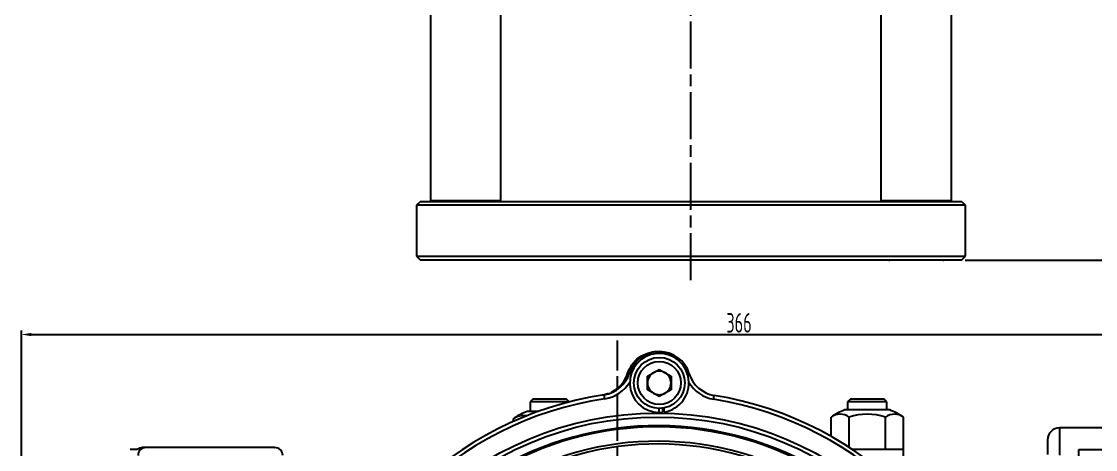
# Model space of a CAD drawing. Header units: millimetres. Extents: x 7829 to 9013, y 2050 to 2917.
# Drawn here: x 8038.1 to 8312, y 2267.7 to 2377 of the extents above; entities that cross this region are included whole.
import ezdxf

# ---------------------------------------------------------------- set-up
doc = ezdxf.new("R2010")
doc.units = ezdxf.units.MM
doc.linetypes.add('AM_ISO08W050', pattern=[18, 12, -1.5, 3, -1.5])
doc.layers.add('AM_5', color=3, linetype='Continuous', lineweight=25)
doc.layers.add('AM_7', color=4, linetype='AM_ISO08W050', lineweight=25)
doc.styles.add('工程字', font='gbenor.shx', dxfattribs={"width": 0.707, "bigfont": 'hztxt.shx'})
doc.dimstyles.new('AM_GB$0', dxfattribs={"dimtxt": 3.5, "dimasz": 2.5, "dimexe": 1, "dimexo": 1, "dimgap": 0.5, "dimtad": 1, "dimdsep": 46, "dimtxsty": '工程字', "dimcen": 0, "dimclrd": 256, "dimclre": 256, "dimclrt": 2, "dimadec": 0, "dimazin": 2, "dimtp": 0.1, "dimtm": 0.1, "dimtfac": 0.71, "dimtmove": 0, "dimatfit": 3, "dimfxl": 0, "dimlwd": -1, "dimlwe": -1, "dimarcsym": 0})

# ---------------------------------------------------------------- blocks, each defined once
blk = doc.blocks.new('*D29')
at = {"layer": 'AM_5', "transparency": 16777216}
for p, q in [((8038.1, 2193.9), (8038.1, 2298.09)), ((8040.6, 2297.09), (8409, 2297.09)), ((8411.5, 2213.76), (8411.5, 2298.09))]:
    blk.add_line(p, q, dxfattribs=at)
for points in [[(8040.6, 2297.51), (8040.6, 2296.68), (8038.1, 2297.09)], [(8409, 2297.51), (8409, 2296.68), (8411.5, 2297.09)]]:
    blk.add_solid(points, dxfattribs=at)
at = {"layer": 'Defpoints', "color": 0}
for p in [(8411.5, 2297.09), (8411.5, 2212.76), (8038.1, 2192.9)]:
    blk.add_point(p, dxfattribs=at)
at = {"layer": 'AM_5', "color": 2, "transparency": 16777216, "insert": (8221.1, 2300.09), "char_height": 5, "attachment_point": 5, "style": '工程字'}
blk.add_mtext('366', dxfattribs=at)
blk = doc.blocks.new('*D39')
at = {"layer": 'AM_5', "transparency": 16777216}
for p, q in [((8285.31, 2587.78), (8437.61, 2587.78)), ((8436.61, 2585.28), (8436.61, 2318.55)), ((8278.8, 2316.05), (8437.61, 2316.05))]:
    blk.add_line(p, q, dxfattribs=at)
for points in [[(8436.19, 2585.28), (8437.03, 2585.28), (8436.61, 2587.78)], [(8436.19, 2318.55), (8437.03, 2318.55), (8436.61, 2316.05)]]:
    blk.add_solid(points, dxfattribs=at)
at = {"layer": 'Defpoints', "color": 0, "transparency": 16777216}
for p in [(8284.31, 2587.78), (8277.8, 2316.05), (8436.61, 2316.05)]:
    blk.add_point(p, dxfattribs=at)
at = {"layer": 'AM_5', "color": 2, "transparency": 16777216, "insert": (8433.3, 2451.92), "char_height": 5, "attachment_point": 5, "rotation": 90, "style": '工程字'}
blk.add_mtext('~300', dxfattribs=at)

msp = doc.modelspace()

# ---------------------------------------------------------------- linework, layer by layer
at = {"color": 7, "linetype": 'Continuous', "lineweight": 25}
for p, q in [((8142.378, 2566.079), (8142.378, 2331.329)), ((8275.276, 2331.329), (8275.276, 2566.079)), ((8160.378, 2331.329), (8160.378, 2441.167)), ((8257.276, 2441.167), (8257.276, 2331.329)), ((8139.827, 2331.079), (8138.827, 2330.079)), ((8139.827, 2331.079), (8277.827, 2331.079)), ((8142.378, 2331.329), (8142.628, 2331.079)), ((8142.378, 2331.329), (8151.526, 2331.329)), ((8151.526, 2331.329), (8160.378, 2331.329)), ((8160.128, 2331.079), (8160.378, 2331.329)), ((8257.276, 2331.329), (8257.526, 2331.079)), ((8257.276, 2331.329), (8275.276, 2331.329)), ((8275.026, 2331.079), (8275.276, 2331.329)), ((8278.827, 2330.079), (8277.827, 2331.079)), ((8138.827, 2330.079), (8138.827, 2317.079)), ((8278.827, 2330.079), (8138.827, 2330.079)), ((8278.827, 2317.079), (8278.827, 2330.079)), ((8138.827, 2317.079), (8139.827, 2316.079)), ((8138.827, 2317.079), (8278.827, 2317.079)), ((8277.827, 2316.079), (8139.827, 2316.079)), ((8273.05, 2316.053), (8259.55, 2316.053)), ((8277.827, 2316.079), (8278.827, 2317.079)), ((8197.766, 2286.474), (8200.766, 2288.206)), ((8200.766, 2288.206), (8203.766, 2286.474)), ((8193.585, 2287.043), (8193.147, 2287.183)), ((8197.766, 2283.01), (8197.766, 2286.474)), ((8203.766, 2286.474), (8203.766, 2283.01)), ((8207.969, 2286.97), (8208.409, 2287.106)), ((8186.283, 2281.645), (8187.8, 2282.107)), ((8200.766, 2281.278), (8197.766, 2283.01)), ((8203.766, 2283.01), (8200.766, 2281.278)), ((8168.611, 2280.693), (8167.799, 2279.881)), ((8167.799, 2279.881), (8167.799, 2277.478)), ((8177.783, 2279.881), (8167.799, 2279.881)), ((8168.611, 2280.693), (8176.98, 2280.693)), ((8176.98, 2280.693), (8176.987, 2280.693)), ((8177.796, 2279.885), (8176.987, 2280.693)), ((8186.885, 2280.727), (8186.734, 2281.715)), ((8214.605, 2280.586), (8214.766, 2281.573)), ((8249.611, 2280.693), (8248.799, 2279.881)), ((8248.799, 2279.881), (8248.799, 2277.847)), ((8258.799, 2279.881), (8248.799, 2279.881)), ((8249.611, 2280.693), (8257.98, 2280.693)), ((8257.98, 2280.693), (8257.987, 2280.693)), ((8258.799, 2279.881), (8257.987, 2280.693)), ((8258.799, 2277.847), (8258.799, 2279.881)), ((8169.967, 2277.478), (8167.049, 2277.478)), ((8200.766, 2277.202), (8200.766, 2278.242)), ((8201.639, 2277.253), (8201.639, 2278.301)), ((8202.043, 2277.311), (8202.043, 2278.369)), ((8259.549, 2277.847), (8248.049, 2277.847)), ((8163.57, 2275.611), (8163.776, 2275.76)), ((8163.57, 2274.908), (8163.57, 2275.611)), ((8244.562, 2271.107), (8244.562, 2275.98)), ((8249.18, 2268.312), (8249.18, 2275.98)), ((8258.418, 2267.744), (8258.418, 2275.98)), ((8263.037, 2263.132), (8263.037, 2275.98)), ((8314.799, 2273.244), (8302.799, 2273.244)), ((8302.799, 2273.244), (8302.799, 2266.266)), ((8067.662, 2267.744), (8065.799, 2267.744)), ((8307.799, 2267.781), (8314.799, 2267.781))]:
    msp.add_line(p, q, dxfattribs=at)
at = {"color": 7, "linetype": 'Continuous', "lineweight": 25, "flags": 128}
for points in [[(8259.299, 2316.079), (8259.306, 2316.077), (8259.55, 2316.053)], [(8273.05, 2316.053), (8273.294, 2316.077), (8273.301, 2316.079)]]:
    msp.add_lwpolyline(points, dxfattribs=at)
at = {"color": 7, "linetype": 'Continuous', "lineweight": 25}
for centre, radius in [((8200.766, 2284.742), 6.5), ((8200.766, 2284.742), 5.5), ((8200.299, 2192.744), 84.295), ((8200.299, 2192.744), 83.295)]:
    msp.add_circle(centre, radius, dxfattribs=at)
for centre, radius, start, end in [((8200.766, 2284.742), 8, 17.18342, 162.23557), ((8200.766, 2284.742), 7.54, 279.75091, 270), ((8200.766, 2284.742), 3, 120, 180), ((8200.766, 2284.742), 3, 60, 120), ((8200.766, 2284.742), 3, 0, 60), ((8185.528, 2289.624), 8, 278.6687, 342.23557), ((8185.528, 2289.624), 9, 278.6687, 328.82608), ((8200.766, 2284.742), 3, 180, 240), ((8200.766, 2284.742), 3, 300, 0), ((8216.051, 2289.469), 9, 210.5929, 260.75028), ((8216.051, 2289.469), 8, 197.18342, 260.75028), ((8200.766, 2284.742), 3, 240, 300), ((8200.299, 2192.744), 90, 98.6687, 170.75028), ((8200.299, 2192.744), 89, 98.6687, 170.75028), ((8200.299, 2192.744), 89, 8.6687, 80.75028), ((8200.299, 2192.744), 90, 8.6687, 80.75028), ((8166.055, 2272.077), 4.321, 80.09824, 125.11225), ((8172.799, 2262.547), 16, 111.06182, 124.32792), ((8200.766, 2284.742), 7.54, 270, 276.6528), ((8253.799, 2262.916), 16, 111.06182, 125.26439), ((8246.871, 2272.961), 3.801, 52.58288, 127.41712), ((8253.799, 2262.916), 13.856, 70.52878, 109.47122), ((8260.727, 2272.961), 3.801, 52.58288, 127.41712), ((8253.799, 2262.916), 16, 54.73561, 68.93818), ((8200.299, 2192.744), 81.085, 354.69508, 184.72391), ((8200.299, 2192.744), 80.793, 354.69508, 184.72391), ((8302.799, 2270.244), 3, 90, 180), ((8069.808, 2266.254), 1.989, 90.31376, 180.31036), ((8102.712, 2266.244), 2, 0, 90), ((8200.299, 2192.744), 77.125, 354.45375, 184.96523), ((8200.299, 2192.744), 76.418, 354.45375, 184.96523)]:
    msp.add_arc(centre, radius, start, end, dxfattribs=at)
for points, knots in [([(8192.668, 2287.146), (8192.996, 2287.927), (8193.651, 2289.488), (8195.498, 2291.308), (8197.761, 2292.442), (8199.775, 2292.881), (8200.905, 2292.658), (8201.206, 2292.599)], [0, 0, 0, 0, 0.2291271, 0.4582542, 0.6873813, 0.9165084, 1, 1, 1, 1]), ([(8188.535, 2282.376), (8189.131, 2282.716), (8190.37, 2283.423), (8191.828, 2285.09), (8192.388, 2286.461), (8192.668, 2287.146)], [0, 0, 0, 0, 0.316682, 0.658341, 1, 1, 1, 1]), ([(8068.982, 2268.244), (8068.737, 2268.218), (8068.367, 2268.18), (8067.924, 2267.962), (8067.734, 2267.808), (8067.638, 2267.732)], [0, 0, 0, 0, 0.4916222, 0.7452817, 1, 1, 1, 1]), ([(8069.797, 2268.244), (8069.657, 2268.244), (8069.376, 2268.244), (8068.821, 2268.244), (8068.982, 2268.244), (8068.982, 2268.244)], [0, 0, 0, 0, 0.5018931, 0.9999899, 1, 1, 1, 1]), ([(8102.654, 2268.244), (8102.668, 2268.244), (8102.719, 2268.244), (8102.286, 2268.244), (8101.338, 2268.244), (8099.803, 2268.244), (8097.762, 2268.244), (8095.3, 2268.244), (8092.56, 2268.244), (8089.702, 2268.244), (8086.818, 2268.244), (8083.914, 2268.244), (8080.995, 2268.244), (8078.15, 2268.244), (8075.542, 2268.244), (8073.314, 2268.244), (8071.588, 2268.244), (8070.366, 2268.244), (8069.984, 2268.244), (8069.797, 2268.244)], [0, 0, 0, 0, 0.0229839, 0.0804563, 0.1409, 0.2035005, 0.267238, 0.3309754, 0.3935759, 0.4540196, 0.511492, 0.5689644, 0.629408, 0.6920085, 0.755746, 0.8194834, 0.8820839, 0.9425276, 1, 1, 1, 1]), ([(8299.799, 2270.244), (8299.799, 2270.23), (8299.799, 2270.202), (8299.799, 2269.972), (8299.799, 2269.621), (8299.799, 2269.142), (8299.799, 2268.566), (8299.799, 2267.909), (8299.799, 2267.204), (8299.799, 2266.724), (8299.799, 2266.486)], [0, 0, 0, 0, 0.1249799, 0.2500064, 0.3749646, 0.5000138, 0.624972, 0.7500212, 0.87634, 1, 1, 1, 1]), ([(8262.799, 2267.744), (8262.762, 2267.744), (8262.687, 2267.744), (8262.093, 2267.744), (8261.169, 2267.744), (8259.915, 2267.744), (8258.391, 2267.744), (8256.651, 2267.744), (8254.762, 2267.744), (8252.803, 2267.744), (8251.175, 2267.744), (8250.265, 2267.744), (8249.976, 2267.744)], [0, 0, 0, 0, 0.1056537, 0.2113074, 0.3169611, 0.4226148, 0.5282685, 0.6339222, 0.7395759, 0.8452296, 0.9508833, 1, 1, 1, 1])]:
    msp.add_open_spline(points, degree=3, knots=knots, dxfattribs=at)
msp.add_open_spline([(8307.799, 2262.477), (8307.799, 2262.672), (8307.799, 2263.064), (8307.799, 2264.306), (8307.799, 2265.898), (8307.799, 2267.153), (8307.799, 2267.781)], degree=3, dxfattribs=at)
at = {"layer": 'AM_7'}
for p, q in [((8208.827, 2310.957), (8208.804, 2721.031)), ((8190.099, 2089.95), (8190.099, 2295.538))]:
    msp.add_line(p, q, dxfattribs=at)

# ---------------------------------------------------------------- dimensions: what is measured, and where the dimension line sits
at = {"layer": 'AM_5'}
dim = msp.add_linear_dim(base=(8436.612, 2316.053), p1=(8284.314, 2587.785), p2=(8277.802, 2316.053), angle=90, text='~300', dimstyle='AM_GB$0', override={"dimtxt": 5}, dxfattribs=at)
dim.commit()
dim.dimension.update_dxf_attribs({"geometry": '*D39', "text_midpoint": (8433.3, 2451.919)})
dim = msp.add_linear_dim(base=(8411.499, 2297.094), p1=(8038.099, 2192.899), p2=(8411.499, 2212.756), text='366', dimstyle='AM_GB$0', override={"dimtxt": 5}, dxfattribs=at)
dim.commit()
dim.dimension.update_dxf_attribs({"geometry": '*D29', "text_midpoint": (8221.096, 2297.094), "dimtype": 160})

doc.saveas('drawing.dxf')
